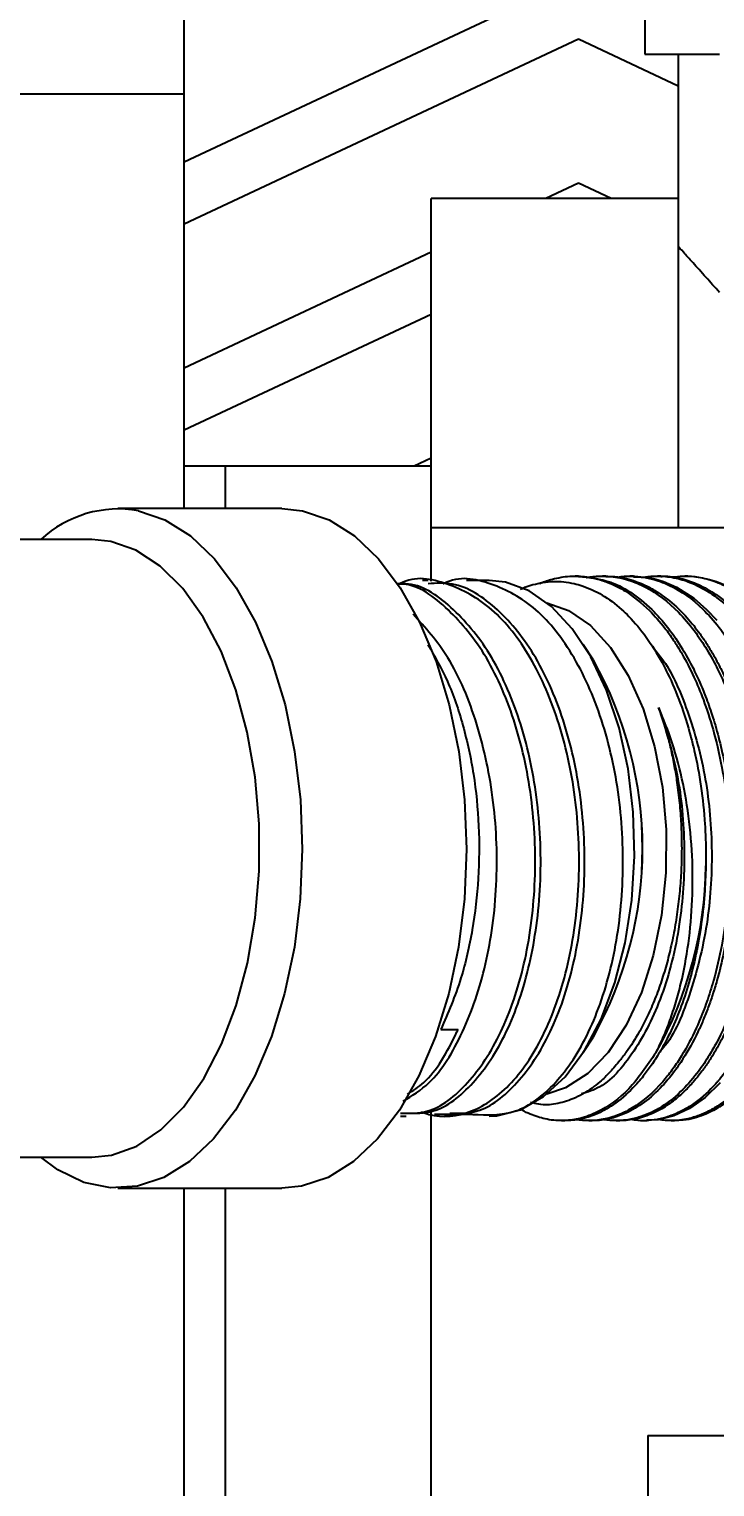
# Model space of a CAD drawing. Header units: millimetres. Extents: x 15 to 415, y 5 to 292.
# Drawn here: x 227 to 236.52, y 170.09 to 190.31 of the extents above; entities that cross this region are included whole.
import ezdxf

# ---------------------------------------------------------------- set-up
doc = ezdxf.new("R2010")
doc.units = ezdxf.units.MM
doc.styles.add('SLDTEXTSTYLE0', font='TXT', dxfattribs={"width": 0.75})
doc.dimstyles.new('SLDDIMSTYLE0', dxfattribs={"dimtxt": 3.5, "dimasz": 3.302, "dimexe": 0, "dimexo": 0.0625, "dimgap": 0.875, "dimtad": 1, "dimlfac": 3.5, "dimrnd": 1e-09, "dimzin": 12, "dimdsep": 46, "dimtxsty": 'SLDTEXTSTYLE0', "dimsah": 1, "dimcen": 0.09, "dimadec": 0, "dimazin": 3, "dimtfac": 1, "dimtofl": 0, "dimtmove": 0, "dimatfit": 3, "dimfxl": 0, "dimfrac": 2, "dimtolj": 1, "dimtzin": 12, "dimarcsym": 0})

# ---------------------------------------------------------------- blocks, each defined once
blk = doc.blocks.new('_D_7')
at = {"color": 7, "linetype": 'Continuous', "lineweight": 18}
for p, q in [((211.563, 172.946), (211.563, 106.82)), ((252.057, 125.011), (252.057, 106.82)), ((252.057, 107.82), (211.563, 107.82))]:
    blk.add_line(p, q, dxfattribs=at)
for points in [[(211.563, 107.82), (214.865, 107.312), (214.865, 108.328)], [(252.057, 107.82), (248.755, 108.328), (248.755, 107.312)]]:
    blk.add_solid(points, dxfattribs=at)
at = {"color": 7, "linetype": 'Continuous', "lineweight": 18, "insert": (225.917, 112.331), "char_height": 3.5, "attachment_point": 1, "style": 'SLDTEXTSTYLE0'}
blk.add_mtext('160', dxfattribs=at)

msp = doc.modelspace()

# ---------------------------------------------------------------- linework, layer by layer
at = {"color": 7, "linetype": 'Continuous', "lineweight": 25}
for p, q in [((235.5468, 192.5602), (235.5468, 189.962)), ((234.6281, 191.0317), (229.1538, 188.4656)), ((229.1538, 189.4097), (229.1538, 190.5334)), ((229.1538, 187.6084), (234.6281, 190.1745)), ((234.6281, 190.1745), (236.011, 189.5263)), ((235.5468, 189.962), (236.5853, 189.962)), ((236.011, 189.962), (236.011, 187.962)), ((229.1538, 189.4097), (223.1538, 189.4097)), ((229.1538, 183.6602), (229.1538, 189.4097)), ((234.6281, 188.1745), (234.1747, 187.962)), ((235.0816, 187.962), (234.6281, 188.1745)), ((236.011, 187.962), (232.5824, 187.962)), ((232.5824, 183.3905), (232.5824, 187.962)), ((236.011, 187.962), (236.011, 183.3905)), ((236.0202, 187.2977), (236.011, 187.2977)), ((232.5824, 187.2156), (229.1538, 185.6084)), ((229.1538, 184.7513), (232.5824, 186.3584)), ((229.7253, 184.2477), (229.1538, 184.2477)), ((232.5824, 184.2477), (229.7253, 184.2477)), ((229.7253, 183.6602), (229.7253, 184.2477)), ((232.5824, 184.3584), (232.3461, 184.2477)), ((230.5094, 183.6602), (228.231, 183.6602)), ((227.8712, 183.2317), (224.5136, 183.2317)), ((228.1323, 183.2047), (227.8712, 183.2317)), ((236.9853, 183.3905), (232.5824, 183.3905)), ((232.5824, 183.0663), (232.5824, 183.3905)), ((232.5824, 182.6544), (232.5824, 183.0663)), ((232.5388, 182.6602), (232.4627, 182.6602)), ((233.3873, 182.6602), (233.0718, 182.6602)), ((234.6285, 182.7232), (234.5808, 182.7232)), ((235.0092, 182.7232), (234.9616, 182.7232)), ((235.39, 182.7232), (235.3423, 182.7232)), ((235.7706, 182.7232), (235.723, 182.7232)), ((236.1454, 182.7232), (236.1038, 182.7232)), ((234.8337, 181.5588), (234.6944, 181.7765)), ((232.7153, 176.4329), (232.9552, 176.4329)), ((234.6944, 176.1154), (234.8337, 176.3331)), ((232.1581, 175.2317), (232.2343, 175.2317)), ((232.5824, 168.7831), (232.5824, 175.3018)), ((233.161, 175.2551), (232.628, 175.2551)), ((232.7673, 175.2317), (232.8434, 175.2317)), ((234.3905, 175.1687), (234.4381, 175.1687)), ((234.7713, 175.1687), (234.8189, 175.1687)), ((235.1519, 175.1687), (235.1996, 175.1687)), ((235.5326, 175.1687), (235.5803, 175.1687)), ((235.9134, 175.1687), (235.961, 175.1687)), ((224.5136, 174.6602), (227.8712, 174.6602)), ((228.231, 174.2317), (230.5094, 174.2317)), ((229.1538, 163.5672), (229.1538, 174.2317)), ((229.7253, 168.5816), (229.7253, 174.2317)), ((229.7253, 168.5913), (229.7253, 174.2317)), ((235.5926, 170.8031), (235.5926, 168.7831)), ((235.5926, 170.8031), (240.3424, 170.8031))]:
    msp.add_line(p, q, dxfattribs=at)
at = {"color": 7, "linetype": 'Continuous', "lineweight": 25, "flags": 128}
for points in [[(228.5182, 183.6305), (228.8858, 183.5037), (229.2395, 183.2797), (229.5717, 182.9633), (229.8753, 182.5613), (230.1439, 182.0822), (230.3717, 181.5363), (230.5539, 180.9352), (230.6866, 180.2917), (230.7669, 179.6196), (230.7932, 178.933), (230.7648, 178.2468), (230.6825, 177.5754), (230.5479, 176.9332), (230.364, 176.334), (230.1345, 175.7904), (229.8645, 175.3141), (229.5597, 174.9151), (229.2266, 174.6021), (228.8722, 174.3817), (228.5042, 174.2585), (228.1304, 174.2353), (227.7587, 174.3124), (227.397, 174.4884), (227.1635, 174.6602)], [(230.5094, 183.6602), (230.7966, 183.6305), (231.1642, 183.5037), (231.5179, 183.2797), (231.8501, 182.9633), (232.1537, 182.5613), (232.4223, 182.0822), (232.6501, 181.5363), (232.8323, 180.9352), (232.965, 180.2917), (233.0453, 179.6196), (233.0716, 178.933), (233.0432, 178.2468), (232.9609, 177.5754), (232.8263, 176.9332), (232.6424, 176.334), (232.4129, 175.7904), (232.1429, 175.3141), (231.8381, 174.9151), (231.505, 174.6021), (231.1506, 174.3817), (230.7826, 174.2585), (230.5094, 174.2317)], [(227.8712, 174.6602), (228.1444, 174.6898), (228.4943, 174.8164), (228.8296, 175.0398), (229.1424, 175.3547), (229.4255, 175.7539), (229.6721, 176.2278), (229.8765, 176.7655), (230.0339, 177.3542), (230.1406, 177.9803), (230.1941, 178.629), (230.1932, 179.2851), (230.1378, 179.9333), (230.0294, 180.5584), (229.8703, 181.1456), (229.6644, 181.6813), (229.4164, 182.1529), (229.1322, 182.5493), (228.8185, 182.8612), (228.4826, 183.0814), (228.1323, 183.2047)], [(233.3873, 175.2317), (233.4943, 175.2369), (233.8246, 175.3199), (234.1431, 175.5018), (234.4409, 175.7776), (234.7099, 176.1399), (234.9429, 176.5787), (235.1335, 177.0821), (235.2764, 177.6363), (235.3678, 178.2262), (235.4052, 178.8358), (235.3875, 179.4484), (235.3153, 180.0473), (235.1904, 180.6161), (235.0164, 181.1394), (234.798, 181.6028), (234.5411, 181.9938), (234.2527, 182.3017), (233.9407, 182.518), (233.6136, 182.6368), (233.3873, 182.6602)], [(235.3898, 182.7126), (235.6036, 182.7039), (235.701, 182.682), (235.8088, 182.6483), (235.99, 182.5678), (236.227, 182.4149), (236.4048, 182.2607), (236.5467, 182.1098)], [(234.1898, 182.3541), (234.4897, 182.2473), (234.7937, 182.0365), (235.0731, 181.7318), (235.3195, 181.3424), (235.5255, 180.8803), (235.6846, 180.3593), (235.7922, 179.7954), (235.845, 179.2057), (235.8413, 178.6081), (235.7812, 178.0208), (235.6666, 177.4615), (235.501, 176.9474), (235.2894, 176.494), (235.0382, 176.1151), (234.7551, 175.8222), (234.4486, 175.6243), (234.1898, 175.5378)], [(236.5924, 175.6943), (236.386, 175.492), (236.1683, 175.337), (235.9521, 175.2349), (235.7327, 175.1797), (235.5802, 175.1766)]]:
    msp.add_lwpolyline(points, dxfattribs=at)
at = {"color": 7, "linetype": 'Continuous', "lineweight": 25}
for centre, radius, start, end in [((228.244, 182.062), 1.5923, 80.08467, 132.72852), ((236.026, 181.1263), 1.6014, 27.90951, 85.72307), ((230.177, 178.9459), 5.3397, 330.70345, 29.29655), ((230.1741, 178.9459), 5.3422, 330.71871, 29.28129), ((230.9929, 178.7572), 5.4027, 330.64387, 359.42268)]:
    msp.add_arc(centre, radius, start, end, dxfattribs=at)
for points, knots in [([(236.5853, 186.6566), (236.5214, 186.7292), (236.3783, 186.8919), (236.2082, 187.0804), (236.0778, 187.2244), (236.0121, 187.2965), (236.0182, 187.2898), (236.0202, 187.2876)], [0, 0, 0, 0, 0.186796, 0.4184948, 0.6563541, 0.8883526, 1, 1, 1, 1]), ([(232.2333, 175.2726), (232.3598, 175.2704), (232.6848, 175.2646), (233.1793, 175.6542), (233.6486, 176.3562), (233.9753, 177.3177), (234.1273, 178.4306), (234.0859, 179.5928), (233.8533, 180.6926), (233.448, 181.633), (232.9055, 182.2917), (232.434, 182.6255), (232.1617, 182.616), (232.1079, 182.6141)], [0, 0, 0, 0, 0.0644384, 0.1656474, 0.2667027, 0.3679839, 0.4689672, 0.5703157, 0.6712321, 0.7726431, 0.8734976, 0.9749661, 1, 1, 1, 1]), ([(232.1572, 175.2726), (232.2836, 175.2704), (232.6087, 175.2646), (233.1032, 175.6542), (233.5724, 176.3562), (233.8992, 177.3177), (234.0512, 178.4306), (234.0097, 179.5928), (233.7772, 180.6924), (233.3719, 181.634), (232.8292, 182.2878), (232.3831, 182.6173), (232.1368, 182.6136), (232.1087, 182.6131)], [0, 0, 0, 0, 0.065218, 0.1676516, 0.2699295, 0.3724361, 0.4746412, 0.5772159, 0.6793533, 0.7819912, 0.8840659, 0.9867621, 1, 1, 1, 1]), ([(232.4419, 175.2897), (232.4785, 175.2772), (232.7095, 175.1989), (233.1501, 175.2491), (233.7123, 175.644), (234.1816, 176.3589), (234.5083, 177.317), (234.6604, 178.4309), (234.6189, 179.5922), (234.3863, 180.6944), (233.9812, 181.6264), (233.438, 182.3163), (232.8121, 182.6447), (232.356, 182.7321), (232.145, 182.6159), (232.141, 182.6137)], [0, 0, 0, 0, 0.0167922, 0.1060195, 0.1953147, 0.2844742, 0.3738331, 0.4629292, 0.5523474, 0.6413845, 0.7308578, 0.8198403, 0.9093644, 0.9982967, 1, 1, 1, 1]), ([(232.8425, 175.2726), (232.9689, 175.2704), (233.294, 175.2646), (233.7885, 175.6542), (234.2577, 176.3562), (234.5845, 177.3177), (234.7365, 178.4306), (234.695, 179.5926), (234.4625, 180.6931), (234.0571, 181.6312), (233.515, 182.2983), (232.9847, 182.6464), (232.6523, 182.624), (232.5386, 182.6163)], [0, 0, 0, 0, 0.0627017, 0.1611832, 0.2595149, 0.3580665, 0.4563283, 0.5549454, 0.6531421, 0.75182, 0.8499565, 0.9486903, 1, 1, 1, 1]), ([(233.161, 175.2551), (233.3599, 175.2464), (233.7577, 175.229), (234.3219, 175.6494), (234.7907, 176.3575), (235.1175, 177.3174), (235.2695, 178.4308), (235.2281, 179.5923), (234.9955, 180.6944), (234.5904, 181.6264), (234.0471, 182.3163), (233.4213, 182.6447), (232.9652, 182.7321), (232.7541, 182.6159), (232.7502, 182.6137)], [0, 0, 0, 0, 0.09075124, 0.18157154, 0.2722538, 0.36313883, 0.45375657, 0.54470199, 0.6352597, 0.72626115, 0.81676333, 0.90781643, 0.99826761, 1, 1, 1, 1]), ([(233.8215, 182.5361), (233.8418, 182.5473), (233.8981, 182.5784), (234.05, 182.6223), (234.2786, 182.6617), (234.5085, 182.6374), (234.7358, 182.5741), (234.9598, 182.4707), (235.174, 182.3118), (235.3785, 182.1158), (235.5729, 181.8837), (235.7473, 181.6045), (235.9056, 181.297), (236.0476, 180.9625), (236.1633, 180.5953), (236.2588, 180.2096), (236.3343, 179.8066), (236.3804, 179.3626), (236.3973, 178.9919), (236.396, 178.7994), (236.3954, 178.7028)], [0, 0, 0, 0, 0.0164808, 0.0457289, 0.1195137, 0.1950299, 0.2243928, 0.2984608, 0.3742564, 0.4037898, 0.4782958, 0.5545606, 0.5841138, 0.6586575, 0.7349284, 0.7647471, 0.8399727, 0.9169747, 0.9583651, 1, 1, 1, 1]), ([(234.0919, 182.6199), (234.0946, 182.6213), (234.1512, 182.651), (234.2497, 182.6779), (234.3849, 182.7094), (234.5054, 182.7228), (234.6244, 182.7244), (234.7533, 182.7131), (234.8978, 182.6841), (235.0779, 182.6231), (235.3229, 182.4965), (235.5829, 182.2883), (235.799, 182.0428), (235.911, 181.8877), (235.9699, 181.7992), (236.0116, 181.7338), (236.1053, 181.5771), (236.2282, 181.3385), (236.3733, 180.989), (236.5093, 180.5723), (236.6199, 180.0968), (236.6893, 179.6271), (236.7218, 179.2313), (236.7332, 178.85), (236.7242, 178.4721), (236.6883, 178.04), (236.6205, 177.5859), (236.5221, 177.1665), (236.4125, 176.8193), (236.2876, 176.4964), (236.149, 176.2149), (236.0015, 175.9747), (235.8779, 175.8034), (235.6597, 175.5475), (235.3904, 175.3336), (235.0882, 175.2082), (234.8982, 175.1719), (234.7585, 175.1673), (234.671, 175.1719), (234.6205, 175.18), (234.6021, 175.183)], [0, 0, 0, 0, 0.00116586, 0.02418207, 0.04069205, 0.05720203, 0.07371201, 0.08959326, 0.11020106, 0.13334633, 0.16470148, 0.21453677, 0.24935232, 0.26912454, 0.27236977, 0.28079608, 0.29179652, 0.32478215, 0.35467826, 0.39091312, 0.43445864, 0.47165606, 0.50159002, 0.52587543, 0.55915857, 0.58841756, 0.62660111, 0.6679271, 0.69426935, 0.72012813, 0.76045143, 0.78286456, 0.8051602, 0.82733834, 0.89502652, 0.93123438, 0.96193536, 0.97795484, 0.99197918, 1, 1, 1, 1]), ([(234.6283, 182.7194), (234.7792, 182.7047), (235.0372, 182.6796), (235.3898, 182.4843), (235.6372, 182.2768), (235.8318, 182.0597), (235.9965, 181.8398), (236.1608, 181.5685), (236.2954, 181.2911), (236.399, 181.0386), (236.4876, 180.7883), (236.5767, 180.4841), (236.6497, 180.166), (236.6991, 179.8827), (236.7411, 179.5723), (236.7711, 179.2237), (236.7812, 178.8034), (236.7668, 178.3751), (236.7094, 177.7941), (236.6081, 177.3013), (236.4932, 176.9231), (236.4303, 176.7421), (236.3616, 176.5679), (236.2501, 176.3179), (236.1127, 176.0681), (235.9431, 175.8247), (235.7651, 175.6132), (235.5448, 175.4159), (235.3072, 175.275), (235.1175, 175.207), (234.9756, 175.1788), (234.8855, 175.1684), (234.8332, 175.1697), (234.8189, 175.1701)], [0, 0, 0, 0, 0.06811822, 0.11641061, 0.16550339, 0.1909474, 0.21957393, 0.25793419, 0.29136307, 0.31175956, 0.33653063, 0.36567511, 0.39787077, 0.42272614, 0.44023791, 0.47820801, 0.51140408, 0.54640703, 0.58679419, 0.66135234, 0.67967879, 0.69807617, 0.71654449, 0.73508375, 0.78139211, 0.80794518, 0.83745314, 0.88246313, 0.92473953, 0.9567803, 0.9749594, 0.99313842, 1, 1, 1, 1]), ([(234.7321, 182.7003), (234.7375, 182.7015), (234.8521, 182.7276), (235.0096, 182.7294), (235.2008, 182.7012), (235.3223, 182.6699), (235.4422, 182.6264), (235.6807, 182.5141), (235.9541, 182.3057), (236.2296, 181.9822), (236.4099, 181.7133), (236.5501, 181.4565), (236.6533, 181.2319), (236.7393, 181.0189), (236.8184, 180.7945), (236.8961, 180.5315), (236.9758, 180.2045), (237.0464, 179.8134), (237.0938, 179.3799), (237.1126, 178.9777), (237.1096, 178.5824), (237.0818, 178.1512), (237.0173, 177.6727), (236.9148, 177.2053), (236.7592, 176.7056), (236.5931, 176.3306), (236.4151, 176.0242), (236.2566, 175.7947), (236.0304, 175.5411), (235.7589, 175.3324), (235.5025, 175.219), (235.2989, 175.1742), (235.1395, 175.1667), (235.0369, 175.1701), (234.9857, 175.182), (234.9846, 175.1822)], [0, 0, 0, 0, 0.0023394, 0.0492195, 0.0666989, 0.0841144, 0.1014661, 0.118754, 0.1889967, 0.2263322, 0.2583153, 0.2883543, 0.3112757, 0.3270766, 0.3505097, 0.3739428, 0.397376, 0.4348329, 0.4710382, 0.5019464, 0.5306912, 0.5652028, 0.6056221, 0.6487485, 0.6863161, 0.7446934, 0.7653356, 0.7954753, 0.8351052, 0.8842151, 0.9275916, 0.9538241, 0.9766791, 0.9995342, 1, 1, 1, 1]), ([(235.0092, 182.7196), (235.0504, 182.7198), (235.1454, 182.7203), (235.2832, 182.6938), (235.4156, 182.6549), (235.5477, 182.6013), (235.7063, 182.5176), (235.912, 182.3717), (236.1222, 182.1692), (236.2908, 181.9587), (236.409, 181.7849), (236.4981, 181.638), (236.5825, 181.4823), (236.6735, 181.2946), (236.7616, 181.0862), (236.8515, 180.8381), (236.9555, 180.4994), (237.0534, 180.0696), (237.1204, 179.601), (237.1501, 179.2235), (237.1596, 178.9108), (237.1566, 178.5946), (237.1377, 178.2654), (237.0986, 177.9118), (237.0404, 177.5572), (236.9515, 177.1698), (236.8358, 176.7988), (236.7196, 176.5114), (236.6221, 176.3079), (236.5412, 176.1577), (236.4558, 176.0166), (236.3809, 175.9067), (236.3083, 175.8093), (236.2275, 175.7097), (236.1096, 175.5825), (235.9586, 175.4483), (235.7956, 175.3368), (235.6457, 175.2614), (235.5181, 175.2149), (235.4029, 175.1865), (235.2973, 175.1707), (235.2295, 175.17), (235.1996, 175.1697)], [0, 0, 0, 0, 0.0186483, 0.0429681, 0.0625482, 0.0792382, 0.1040934, 0.1371096, 0.1788406, 0.2113207, 0.2294884, 0.247656, 0.2658236, 0.283991, 0.3100618, 0.3313503, 0.3581371, 0.4069393, 0.4473921, 0.4794886, 0.50288, 0.5264498, 0.5594637, 0.5867264, 0.6181862, 0.6538417, 0.6941772, 0.7277038, 0.7458927, 0.7640816, 0.7822706, 0.8004595, 0.8096414, 0.8251081, 0.846858, 0.8748892, 0.9052016, 0.9300111, 0.9493158, 0.9675054, 0.985695, 1, 1, 1, 1]), ([(235.1757, 182.7093), (235.19, 182.712), (235.2678, 182.7264), (235.4009, 182.7251), (235.5732, 182.7046), (235.7344, 182.6613), (236.0011, 182.5526), (236.2906, 182.3462), (236.5705, 182.0336), (236.7484, 181.7802), (236.8824, 181.5484), (236.9781, 181.3552), (237.0394, 181.2165), (237.094, 181.0839), (237.1582, 180.9142), (237.242, 180.6577), (237.3383, 180.2951), (237.42, 179.8656), (237.4706, 179.4234), (237.4925, 179.0192), (237.492, 178.6318), (237.4674, 178.2096), (237.4218, 177.8392), (237.3668, 177.536), (237.3223, 177.3355), (237.2798, 177.1693), (237.2478, 177.0579), (237.228, 176.9931), (237.2226, 176.9758), (237.2038, 176.9162), (237.1685, 176.8104), (237.113, 176.6616), (237.0568, 176.5255), (237.0006, 176.4017), (236.9125, 176.2239), (236.78, 175.9947), (236.6513, 175.8192), (236.5705, 175.7236), (236.53, 175.6769), (236.4004, 175.5381), (236.2217, 175.3915), (236.0234, 175.2814), (235.8724, 175.2203), (235.7235, 175.1816), (235.5668, 175.1666), (235.45, 175.1676), (235.3846, 175.1806), (235.3694, 175.1837)], [0, 0, 0, 0, 0.0061532, 0.0336631, 0.0571213, 0.0804514, 0.1036534, 0.1745589, 0.2126572, 0.2447239, 0.2717627, 0.2923232, 0.306403, 0.3140006, 0.3316681, 0.3552897, 0.3848632, 0.4273968, 0.4633564, 0.4927379, 0.5247326, 0.5564324, 0.5951013, 0.6164876, 0.6340558, 0.647805, 0.6612666, 0.6647747, 0.6659956, 0.6661339, 0.6816161, 0.696332, 0.7102817, 0.7234652, 0.7358824, 0.7692941, 0.8055047, 0.8083519, 0.8129221, 0.8272309, 0.8764748, 0.9015137, 0.9216046, 0.9469317, 0.9699808, 0.99303, 1, 1, 1, 1]), ([(235.5297, 182.7069), (235.552, 182.7103), (235.623, 182.7214), (235.7745, 182.7271), (235.9779, 182.7034), (236.225, 182.6246), (236.4868, 182.4817), (236.7006, 182.3034), (236.8431, 182.1528), (236.9318, 182.0495), (237.0202, 181.9352), (237.1413, 181.7586), (237.2759, 181.5281), (237.4241, 181.218), (237.5698, 180.8384), (237.6984, 180.3919), (237.7848, 179.9549), (237.8339, 179.5857), (237.8596, 179.2874), (237.8713, 179.018), (237.8733, 178.7198), (237.86, 178.3592), (237.814, 177.8984), (237.7273, 177.4126), (237.6076, 176.9696), (237.4809, 176.6208), (237.354, 176.339), (237.2152, 176.0836), (236.9746, 175.7245), (236.7056, 175.4586), (236.4464, 175.3025), (236.2958, 175.2353), (236.1612, 175.1949), (236.032, 175.1732), (235.9182, 175.167), (235.8231, 175.1702), (235.7663, 175.18), (235.7472, 175.1833)], [0, 0, 0, 0, 0.0095957, 0.0305177, 0.0649296, 0.0967333, 0.1377811, 0.1815643, 0.1970959, 0.2083767, 0.226679, 0.2435978, 0.2749857, 0.3059827, 0.3405189, 0.3842767, 0.4249758, 0.4505047, 0.4746562, 0.4969662, 0.5150862, 0.5460769, 0.5836128, 0.6277033, 0.6693876, 0.7034016, 0.7297398, 0.7586405, 0.7915713, 0.8693545, 0.8950135, 0.9152864, 0.9396631, 0.9568757, 0.9740884, 0.9913012, 1, 1, 1, 1]), ([(235.7707, 182.7178), (235.7939, 182.7194), (235.8958, 182.7265), (236.0711, 182.6901), (236.3049, 182.6095), (236.5089, 182.4922), (236.6799, 182.3602), (236.8047, 182.2445), (236.9075, 182.1345), (236.9727, 182.0565), (237.0374, 181.9743), (237.1379, 181.8378), (237.2812, 181.6068), (237.423, 181.3246), (237.5428, 181.0379), (237.6732, 180.6611), (237.7902, 180.2001), (237.8598, 179.7672), (237.8908, 179.4781), (237.9043, 179.3077), (237.9121, 179.1688), (237.9181, 179.0146), (237.9207, 178.8357), (237.9171, 178.607), (237.9017, 178.2955), (237.8581, 177.8717), (237.7689, 177.3854), (237.6488, 176.951), (237.5373, 176.6465), (237.4455, 176.4358), (237.3693, 176.2799), (237.2876, 176.1316), (237.1891, 175.9723), (237.0584, 175.7893), (236.8788, 175.5846), (236.6798, 175.4149), (236.5037, 175.3078), (236.3619, 175.2432), (236.2296, 175.2002), (236.093, 175.1722), (236.0016, 175.1716), (235.961, 175.1713)], [0, 0, 0, 0, 0.01051687, 0.04609073, 0.07940272, 0.11804743, 0.14242722, 0.16332035, 0.18130542, 0.19638206, 0.19860091, 0.21705447, 0.25319055, 0.28518675, 0.31225791, 0.34297612, 0.39626753, 0.43872959, 0.45590172, 0.47035964, 0.48210309, 0.49113185, 0.50938132, 0.52732908, 0.54904666, 0.58867559, 0.63677053, 0.67966603, 0.7133202, 0.73104751, 0.74921111, 0.76737464, 0.78553812, 0.81151742, 0.84557966, 0.88623858, 0.91618303, 0.93429574, 0.95622056, 0.98056784, 1, 1, 1, 1]), ([(235.9352, 182.7061), (235.9816, 182.7131), (236.1097, 182.7325), (236.3183, 182.7107), (236.4907, 182.6626), (236.5988, 182.6185), (236.6528, 182.5942), (236.7997, 182.5196), (236.9844, 182.3912), (237.185, 182.1981), (237.3237, 182.0387), (237.4041, 181.9272), (237.4411, 181.8759)], [0, 0, 0, 0, 0.0866879, 0.2392991, 0.3876714, 0.410968, 0.4454342, 0.4910691, 0.694796, 0.8115163, 0.913252, 1, 1, 1, 1]), ([(232.1944, 175.4411), (232.3176, 175.5148), (232.6298, 175.7016), (233.0378, 176.367), (233.3666, 177.3149), (233.518, 178.4311), (233.4771, 179.5934), (233.2427, 180.6894), (232.8561, 181.6165), (232.5002, 182.0085), (232.3312, 182.1946)], [0, 0, 0, 0, 0.0861222, 0.218298, 0.3507694, 0.4828512, 0.6154106, 0.7474049, 0.8800459, 1, 1, 1, 1]), ([(232.5355, 181.7758), (232.6302, 181.6108), (232.8209, 181.2783), (233.0334, 180.6599), (233.1814, 179.9807), (233.2533, 179.2596), (233.248, 178.5266), (233.1638, 177.8115), (232.9989, 177.0847), (232.8157, 176.6636), (232.7153, 176.4329)], [0, 0, 0, 0, 0.1201966, 0.2421936, 0.3641906, 0.4861876, 0.6081845, 0.7301815, 0.8521785, 1, 1, 1, 1]), ([(235.6502, 181.7432), (235.6959, 181.691), (235.8843, 181.4759), (236.1499, 180.8789), (236.4034, 179.9894), (236.5023, 178.9648), (236.4427, 177.9124), (236.2038, 176.9588), (235.9547, 176.3357), (235.7773, 176.149), (235.7644, 176.1354)], [0, 0, 0, 0, 0.0443653, 0.1827027, 0.3410182, 0.4970972, 0.6529817, 0.8218718, 0.9870269, 1, 1, 1, 1]), ([(235.7395, 180.9001), (235.836, 180.5968), (236.0275, 179.9946), (236.1208, 178.9621), (236.0606, 177.9184), (235.83, 176.9359), (235.4368, 176.14), (235.0311, 175.6511), (234.7552, 175.5656), (234.6697, 175.5391)], [0, 0, 0, 0, 0.15103499, 0.29993633, 0.44865209, 0.60977538, 0.76733541, 0.92795801, 1, 1, 1, 1]), ([(235.7395, 180.9001), (235.7616, 180.8363), (235.8059, 180.7087), (235.8636, 180.5076), (235.915, 180.2995), (235.9592, 180.0839), (235.999, 179.843), (236.0315, 179.5764), (236.0536, 179.2828), (236.0623, 178.9833), (236.0571, 178.6843), (236.0383, 178.3892), (236.0064, 178.0987), (235.9607, 177.8108), (235.902, 177.5318), (235.8312, 177.2648), (235.7488, 177.0102), (235.6539, 176.7663), (235.5586, 176.5608), (235.441, 176.342), (235.3267, 176.1616), (235.2338, 176.0436), (235.2026, 176.004)], [0, 0, 0, 0, 0.04091174, 0.08182348, 0.12290531, 0.16451277, 0.20629919, 0.25904041, 0.31214781, 0.36641016, 0.42107159, 0.47381281, 0.52692021, 0.58118256, 0.635844, 0.68858521, 0.74169261, 0.79595496, 0.8506164, 0.8876494, 0.96232246, 1, 1, 1, 1]), ([(235.7019, 176.1086), (235.7367, 176.1798), (235.8067, 176.3225), (235.8991, 176.5573), (235.9812, 176.8062), (236.0748, 177.1556), (236.1627, 177.6268), (236.2157, 178.2259), (236.2143, 178.8498), (236.1562, 179.4674), (236.0372, 180.0659), (235.8924, 180.5418), (235.7795, 180.8064), (235.7395, 180.9001)], [0, 0, 0, 0, 0.0573468, 0.1150647, 0.1724147, 0.230149, 0.3451373, 0.4633388, 0.5803741, 0.7008745, 0.8161353, 0.9348941, 1, 1, 1, 1]), ([(236.3954, 178.7028), (236.3906, 178.5704), (236.38, 178.2796), (236.3139, 177.7078), (236.1925, 177.1539), (236.025, 176.6664), (235.8913, 176.3631), (235.7601, 176.1211), (235.6431, 175.9379), (235.5194, 175.7716), (235.3476, 175.5763), (235.1266, 175.3884), (234.8822, 175.2547), (234.6919, 175.1955), (234.5495, 175.172), (234.4748, 175.1699), (234.4381, 175.1689)], [0, 0, 0, 0, 0.0701036, 0.1540157, 0.3094986, 0.3858088, 0.4627722, 0.5188827, 0.5696728, 0.6151418, 0.6711864, 0.7706991, 0.8571385, 0.9254184, 0.9633222, 1, 1, 1, 1]), ([(232.2542, 175.5378), (232.3304, 175.5853), (232.5946, 175.75), (232.8139, 176.1311), (232.9499, 176.4216), (232.9552, 176.4329)], [0, 0, 0, 0, 0.2805767, 0.9719359, 1, 1, 1, 1]), ([(235.7019, 176.1086), (235.5803, 175.9305), (235.3357, 175.5724), (234.9648, 175.3084), (234.6619, 175.1951), (234.4265, 175.1611), (234.2025, 175.1764), (234.0146, 175.2338), (233.8941, 175.2841), (233.8438, 175.3157), (233.8294, 175.3248)], [0, 0, 0, 0, 0.23018987, 0.46296066, 0.58620472, 0.69242176, 0.8153925, 0.92046113, 0.97728824, 1, 1, 1, 1]), ([(235.2026, 176.004), (235.1579, 175.9494), (235.068, 175.8397), (234.9372, 175.7157), (234.767, 175.5809), (234.6023, 175.4878), (234.4324, 175.427), (234.3133, 175.4001), (234.1555, 175.3783), (234.0387, 175.4043), (233.961, 175.4216)], [0, 0, 0, 0, 0.1225793, 0.2460582, 0.3357397, 0.54649, 0.6388662, 0.7316253, 0.8213032, 1, 1, 1, 1])]:
    msp.add_open_spline(points, degree=3, knots=knots, dxfattribs=at)

# ---------------------------------------------------------------- dimensions: what is measured, and where the dimension line sits
at = {"color": 7, "linetype": 'Continuous', "lineweight": 18}
dim = msp.add_linear_dim(base=(211.5632, 107.8196), p1=(252.0567, 126.0115), p2=(211.5632, 173.9459), text='160', dimstyle='SLDDIMSTYLE0', dxfattribs=at)
dim.commit()
dim.dimension.update_dxf_attribs({"geometry": '_D_7', "text_midpoint": (229.7964, 107.8196), "dimtype": 160})

doc.saveas('drawing.dxf')
